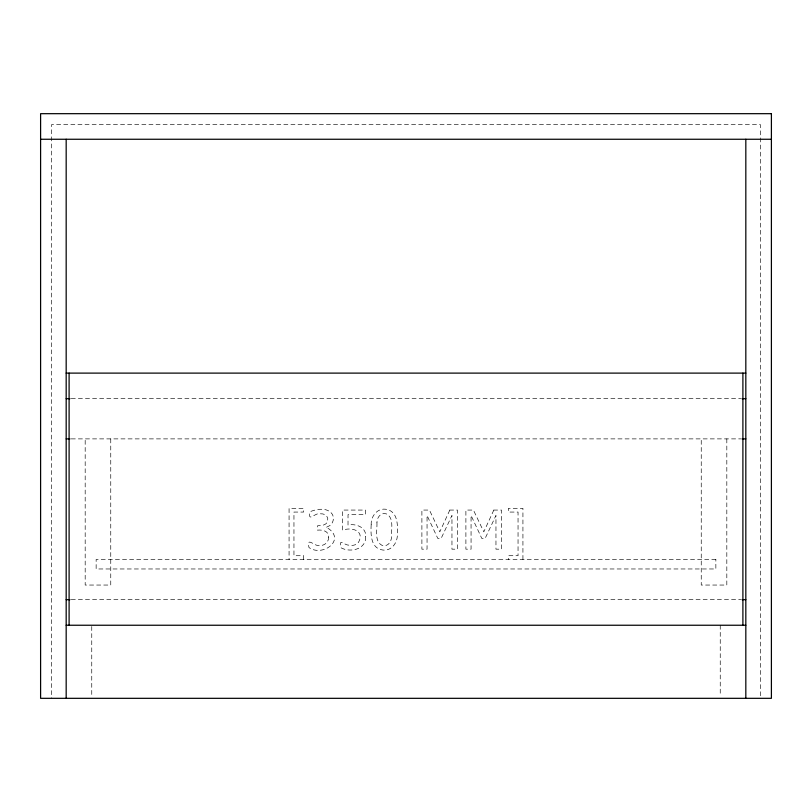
<?xml version="1.0" encoding="UTF-8"?>
<svg xmlns="http://www.w3.org/2000/svg" width="812" height="812" viewBox="0 0 812 812"><rect width="100%" height="100%" fill="white"/><g stroke="black" fill="none" stroke-linecap="round" stroke-linejoin="round"><path stroke-width="0.61" stroke-dasharray="4.06 3.04" d="M71.253 398.692L740.747 398.692M71.253 438.886L740.747 438.886M71.253 599.662L740.747 599.662M760.438 695.782L760.438 124.642L51.562 124.642L51.562 698.32M726.821 438.886L726.821 585.046L701.243 585.046L701.243 438.886M720.244 625.24L720.244 695.803M522.928 559.468L522.928 508.312L508.424 508.312L508.424 512.067L518.046 512.067L518.046 555.712L508.424 555.712L508.424 559.468M303.576 559.468L303.576 555.712L293.954 555.712L293.954 512.067L303.576 512.067L303.576 508.312L289.072 508.312L289.072 559.468M110.757 438.886L110.757 585.046L85.179 585.046L85.179 438.886M91.756 626.499L91.756 695.803M371.175 524.725C370.698 533.464 370.445 546.943 381.051 549.673C390.47 552.353 397.728 543.35 397.322 534.519C397.809 525.79 398.002 512.372 387.446 509.601C378.037 506.911 370.759 515.894 371.175 524.725M376.941 522.786C377.347 529.921 374.139 541.31 382.076 545.38C387.659 547.247 391.638 541.685 391.526 536.62C391.13 529.454 394.338 517.954 386.37 513.874C380.747 512.047 376.788 517.701 376.941 522.786M328.586 537.199C328.911 541.888 324.698 545.837 320.029 545.441C314.782 547.268 306.195 535.626 309.007 547.572C322.273 557.073 345.567 540.569 328.576 528.642C321.988 527.688 329.926 526.623 331.184 524.359C333.529 521.68 334.067 517.711 332.504 514.514C327.774 507.185 317.076 508.789 310.154 511.672C307.433 523.405 315.442 511.875 320.557 513.803C324.475 513.336 328.87 516.503 327.662 520.746A5.379 5.379 0 0 1 325.45 524.116L322.74 525.384L317.492 525.8L317.492 530.165C322.242 529.536 329.195 531.119 328.586 537.199M365.674 536.722C366.151 549.491 350.256 552.901 340.938 547.755C338.716 537.27 343.983 545.238 348.835 545.146C352.956 546.08 358.082 544.852 359.472 540.345C363.573 529.678 350.013 527.15 342.644 530.216L342.644 510.068L365.42 510.068L365.42 514.666L348.023 514.666L348.023 525.07C355.859 523.334 366.506 527.201 365.674 536.722M449.807 510.068L439.799 531.84L429.426 510.068L421.895 510.068L421.895 549.176L427.051 549.176L427.051 515.478L437.79 538.407L441.139 538.407L451.959 515.478L451.959 549.176L457.481 549.176L457.481 510.068L449.807 510.068M493.818 510.068L483.8 531.84L473.426 510.068L465.895 510.068L465.895 549.176L471.061 549.176L471.061 515.478L481.8 538.407L485.14 538.407L495.959 515.478L495.959 549.176L501.481 549.176L501.481 510.068L493.818 510.068M715.859 559.468L96.141 559.468L96.141 568.968L715.859 568.968L715.859 559.468"/><path stroke-width="1.22" d="M40.6 139.258L771.4 139.258M66.178 373.114L745.822 373.114M66.178 398.692L69.984 398.692M742.016 398.692L745.822 398.692M66.178 438.886L69.984 438.886M742.016 438.886L745.822 438.886M66.178 599.662L69.984 599.662M742.016 599.662L745.822 599.662M66.178 625.24L745.822 625.24M745.822 139.258L745.822 698.32M742.899 373.114L742.899 625.24M69.101 373.114L69.101 625.24M66.178 139.258L66.178 698.32M771.4 113.68L40.6 113.68L40.6 698.32L771.4 698.32L771.4 113.68"/></g></svg>
